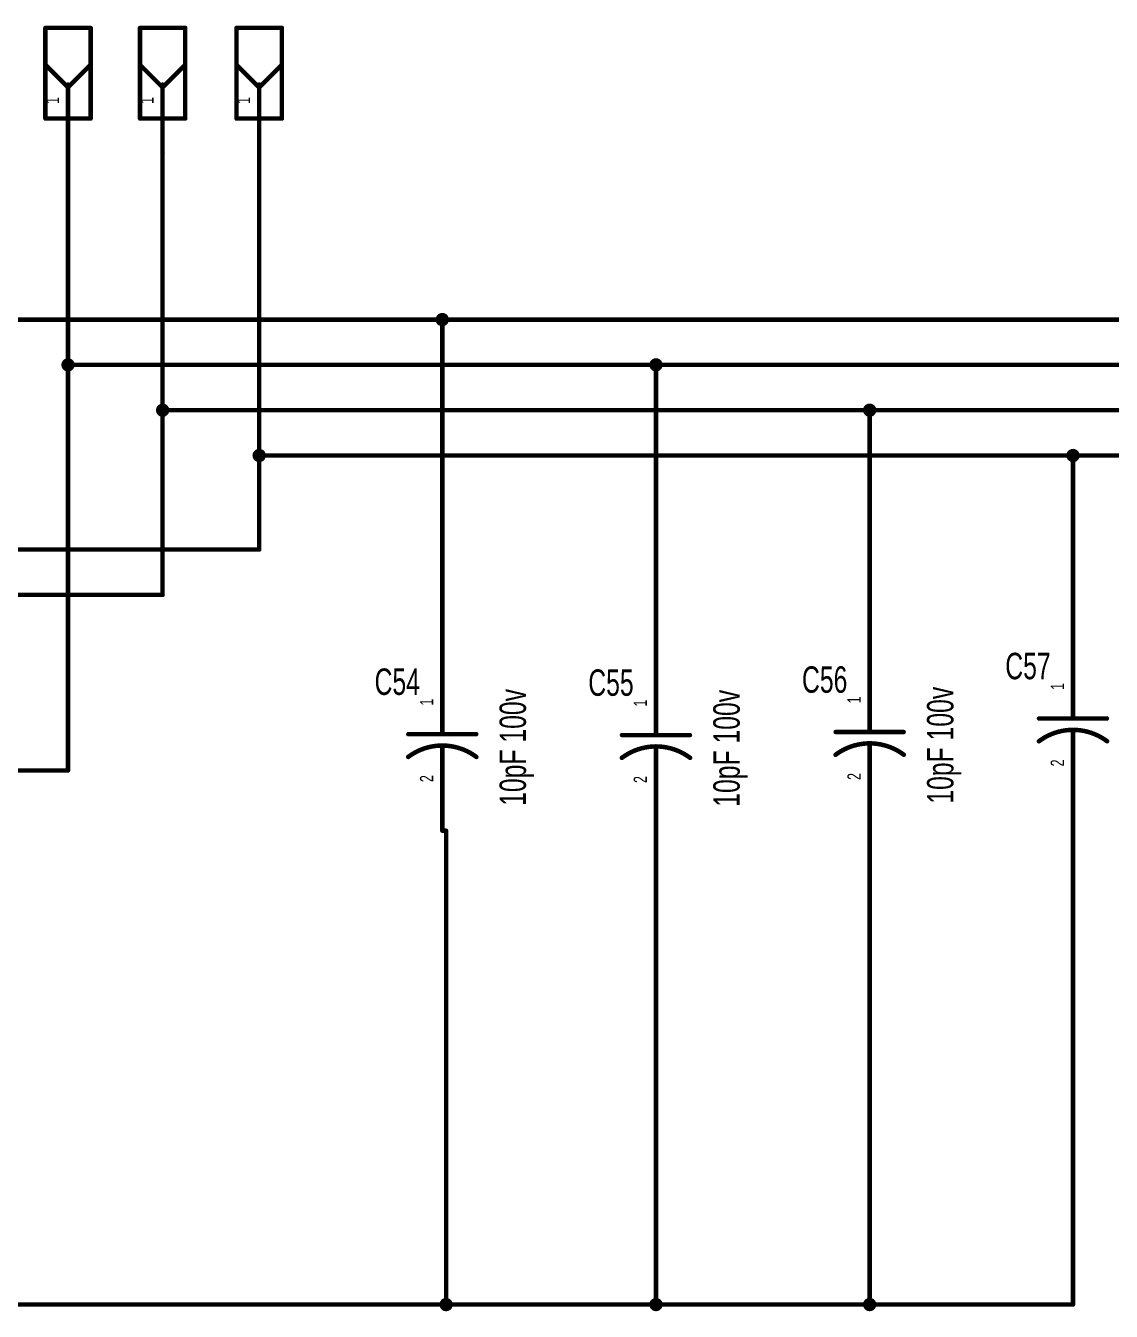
# Model space of a CAD drawing. Extents: x -2.4 to 9.1, y -2 to 6.1.
# Drawn here: x 4.362 to 6.758, y 0.344 to 3.182 of the extents above; entities that cross this region are included whole.
import ezdxf
from ezdxf.enums import TextEntityAlignment as Align

# ---------------------------------------------------------------- set-up
doc = ezdxf.new("R2010")
doc.units = 0
for name, color, linetype in [('Element', 253, 'CONTINUOUS'), ('Net', 50, 'CONTINUOUS'), ('Pin', 50, 'CONTINUOUS')]:
    doc.layers.add(name, color=color, linetype=linetype)

msp = doc.modelspace()

# ---------------------------------------------------------------- linework, layer by layer
at = {"layer": 'Element', "linetype": 'CONTINUOUS'}
for points, const_width in [([(4.4049, 3.1769), (4.5049, 3.1769)], 0.0098), ([(4.4049, 2.9769), (4.4049, 3.1769)], 0.0098), ([(4.5049, 3.1769), (4.5049, 2.9769)], 0.0098), ([(4.6137, 3.1769), (4.7137, 3.1769)], 0.0098), ([(4.6137, 2.9769), (4.6137, 3.1769)], 0.0098), ([(4.7137, 3.1769), (4.7137, 2.9769)], 0.0098), ([(4.8268, 3.1769), (4.9268, 3.1769)], 0.0098), ([(4.8268, 2.9769), (4.8268, 3.1769)], 0.0098), ([(4.9268, 3.1769), (4.9268, 2.9769)], 0.0098), ([(4.4049, 3.0956), (4.4549, 3.0456)], 0.0098), ([(4.5049, 3.0956), (4.4549, 3.0456)], 0.0098), ([(4.6137, 3.0956), (4.6637, 3.0456)], 0.0098), ([(4.7137, 3.0956), (4.6637, 3.0456)], 0.0098), ([(4.8268, 3.0956), (4.8768, 3.0456)], 0.0098), ([(4.9268, 3.0956), (4.8768, 3.0456)], 0.0098), ([(4.4549, 3.0519), (4.4549, 2.9769)], 0.0098), ([(4.6637, 3.0519), (4.6637, 2.9769)], 0.0098), ([(4.8768, 3.0519), (4.8768, 2.9769)], 0.0098), ([(4.5049, 2.9769), (4.4049, 2.9769)], 0.0098), ([(4.7137, 2.9769), (4.6137, 2.9769)], 0.0098), ([(4.9268, 2.9769), (4.8268, 2.9769)], 0.0098), ([(6.6731, 1.6897), (6.6731, 1.6527)], 0.0098), ([(5.281, 1.6551), (5.281, 1.6181)], 0.0098), ([(5.7526, 1.6531), (5.7526, 1.6161)], 0.0098), ([(6.2244, 1.6599), (6.2244, 1.6229)], 0.0098), ([(6.5981, 1.6527), (6.7481, 1.6527)], 0.0098), ([(5.206, 1.6181), (5.356, 1.6181)], 0.0098), ([(5.6776, 1.6161), (5.8276, 1.6161)], 0.0098), ([(6.1494, 1.6229), (6.2994, 1.6229)], 0.0098), ([(6.7483, 1.6025), (6.7417, 1.6072), (6.7348, 1.6114), (6.7277, 1.6151), (6.7203, 1.6184), (6.7127, 1.6212), (6.705, 1.6235), (6.6971, 1.6253), (6.6892, 1.6266), (6.6812, 1.6274), (6.6731, 1.6277), (6.665, 1.6274), (6.657, 1.6266), (6.649, 1.6253), (6.6412, 1.6235), (6.6334, 1.6212), (6.6259, 1.6184), (6.6185, 1.6151), (6.6113, 1.6114), (6.6045, 1.6071), (6.5979, 1.6025)], 0.01), ([(6.6731, 1.6277), (6.6731, 1.5897)], 0.0098), ([(5.3562, 1.5679), (5.3496, 1.5725), (5.3427, 1.5768), (5.3356, 1.5805), (5.3282, 1.5838), (5.3206, 1.5866), (5.3129, 1.5889), (5.305, 1.5907), (5.2971, 1.592), (5.289, 1.5928), (5.281, 1.5931), (5.2729, 1.5928), (5.2649, 1.592), (5.2569, 1.5907), (5.2491, 1.5889), (5.2413, 1.5866), (5.2338, 1.5838), (5.2264, 1.5805), (5.2192, 1.5767), (5.2124, 1.5725), (5.2058, 1.5679)], 0.01), ([(5.281, 1.5931), (5.281, 1.5551)], 0.0098), ([(5.8279, 1.5659), (5.8213, 1.5705), (5.8144, 1.5748), (5.8072, 1.5785), (5.7999, 1.5818), (5.7923, 1.5846), (5.7846, 1.5869), (5.7767, 1.5887), (5.7687, 1.59), (5.7607, 1.5908), (5.7526, 1.5911), (5.7446, 1.5908), (5.7365, 1.59), (5.7286, 1.5887), (5.7207, 1.5869), (5.713, 1.5846), (5.7054, 1.5818), (5.698, 1.5785), (5.6909, 1.5747), (5.684, 1.5705), (5.6774, 1.5659)], 0.01), ([(5.7526, 1.5911), (5.7526, 1.5531)], 0.0098), ([(6.2996, 1.5727), (6.293, 1.5773), (6.2861, 1.5816), (6.279, 1.5853), (6.2716, 1.5886), (6.264, 1.5914), (6.2563, 1.5937), (6.2484, 1.5955), (6.2405, 1.5968), (6.2324, 1.5976), (6.2244, 1.5979), (6.2163, 1.5976), (6.2083, 1.5968), (6.2003, 1.5955), (6.1924, 1.5937), (6.1847, 1.5914), (6.1771, 1.5886), (6.1698, 1.5853), (6.1626, 1.5815), (6.1557, 1.5773), (6.1491, 1.5727)], 0.01), ([(6.2244, 1.5979), (6.2244, 1.5599)], 0.0098)]:
    msp.add_lwpolyline(points, dxfattribs=dict(at, const_width=const_width))
for points, const_width in [([(4.4025, 3.1769, 1), (4.4074, 3.1769, 1), (4.4025, 3.1769, 1)], 0.0049), ([(4.4025, 3.1769, 1), (4.4074, 3.1769, 1), (4.4025, 3.1769, 1)], 0.0049), ([(4.5025, 3.1769, 1), (4.5074, 3.1769, 1), (4.5025, 3.1769, 1)], 0.0049), ([(4.5025, 3.1769, 1), (4.5074, 3.1769, 1), (4.5025, 3.1769, 1)], 0.0049), ([(4.6113, 3.1769, 1), (4.6162, 3.1769, 1), (4.6113, 3.1769, 1)], 0.0049), ([(4.6113, 3.1769, 1), (4.6162, 3.1769, 1), (4.6113, 3.1769, 1)], 0.0049), ([(4.7113, 3.1769, 1), (4.7162, 3.1769, 1), (4.7113, 3.1769, 1)], 0.0049), ([(4.7113, 3.1769, 1), (4.7162, 3.1769, 1), (4.7113, 3.1769, 1)], 0.0049), ([(4.8244, 3.1769, 1), (4.8293, 3.1769, 1), (4.8244, 3.1769, 1)], 0.0049), ([(4.8244, 3.1769, 1), (4.8293, 3.1769, 1), (4.8244, 3.1769, 1)], 0.0049), ([(4.9244, 3.1769, 1), (4.9293, 3.1769, 1), (4.9244, 3.1769, 1)], 0.0049), ([(4.9244, 3.1769, 1), (4.9293, 3.1769, 1), (4.9244, 3.1769, 1)], 0.0049), ([(4.4025, 3.0956, 1), (4.4074, 3.0956, 1), (4.4025, 3.0956, 1)], 0.0049), ([(4.5025, 3.0956, 1), (4.5074, 3.0956, 1), (4.5025, 3.0956, 1)], 0.0049), ([(4.6113, 3.0956, 1), (4.6162, 3.0956, 1), (4.6113, 3.0956, 1)], 0.0049), ([(4.7113, 3.0956, 1), (4.7162, 3.0956, 1), (4.7113, 3.0956, 1)], 0.0049), ([(4.8244, 3.0956, 1), (4.8293, 3.0956, 1), (4.8244, 3.0956, 1)], 0.0049), ([(4.9244, 3.0956, 1), (4.9293, 3.0956, 1), (4.9244, 3.0956, 1)], 0.0049), ([(4.4525, 3.0519, 1), (4.4574, 3.0519, 1), (4.4525, 3.0519, 1)], 0.0049), ([(4.4525, 3.0456, 1), (4.4574, 3.0456, 1), (4.4525, 3.0456, 1)], 0.0049), ([(4.4525, 3.0456, 1), (4.4574, 3.0456, 1), (4.4525, 3.0456, 1)], 0.0049), ([(4.6613, 3.0519, 1), (4.6662, 3.0519, 1), (4.6613, 3.0519, 1)], 0.0049), ([(4.6613, 3.0456, 1), (4.6662, 3.0456, 1), (4.6613, 3.0456, 1)], 0.0049), ([(4.6613, 3.0456, 1), (4.6662, 3.0456, 1), (4.6613, 3.0456, 1)], 0.0049), ([(4.8744, 3.0519, 1), (4.8793, 3.0519, 1), (4.8744, 3.0519, 1)], 0.0049), ([(4.8744, 3.0456, 1), (4.8793, 3.0456, 1), (4.8744, 3.0456, 1)], 0.0049), ([(4.8744, 3.0456, 1), (4.8793, 3.0456, 1), (4.8744, 3.0456, 1)], 0.0049), ([(4.4025, 2.9769, 1), (4.4074, 2.9769, 1), (4.4025, 2.9769, 1)], 0.0049), ([(4.4025, 2.9769, 1), (4.4074, 2.9769, 1), (4.4025, 2.9769, 1)], 0.0049), ([(4.4525, 2.9769, 1), (4.4574, 2.9769, 1), (4.4525, 2.9769, 1)], 0.0049), ([(4.5025, 2.9769, 1), (4.5074, 2.9769, 1), (4.5025, 2.9769, 1)], 0.0049), ([(4.5025, 2.9769, 1), (4.5074, 2.9769, 1), (4.5025, 2.9769, 1)], 0.0049), ([(4.6113, 2.9769, 1), (4.6162, 2.9769, 1), (4.6113, 2.9769, 1)], 0.0049), ([(4.6113, 2.9769, 1), (4.6162, 2.9769, 1), (4.6113, 2.9769, 1)], 0.0049), ([(4.6613, 2.9769, 1), (4.6662, 2.9769, 1), (4.6613, 2.9769, 1)], 0.0049), ([(4.7113, 2.9769, 1), (4.7162, 2.9769, 1), (4.7113, 2.9769, 1)], 0.0049), ([(4.7113, 2.9769, 1), (4.7162, 2.9769, 1), (4.7113, 2.9769, 1)], 0.0049), ([(4.8244, 2.9769, 1), (4.8293, 2.9769, 1), (4.8244, 2.9769, 1)], 0.0049), ([(4.8244, 2.9769, 1), (4.8293, 2.9769, 1), (4.8244, 2.9769, 1)], 0.0049), ([(4.8744, 2.9769, 1), (4.8793, 2.9769, 1), (4.8744, 2.9769, 1)], 0.0049), ([(4.9244, 2.9769, 1), (4.9293, 2.9769, 1), (4.9244, 2.9769, 1)], 0.0049), ([(4.9244, 2.9769, 1), (4.9293, 2.9769, 1), (4.9244, 2.9769, 1)], 0.0049), ([(6.6706, 1.6897, 1), (6.6755, 1.6897, 1), (6.6706, 1.6897, 1)], 0.0049), ([(5.2785, 1.6551, 1), (5.2834, 1.6551, 1), (5.2785, 1.6551, 1)], 0.0049), ([(5.7502, 1.6531, 1), (5.7551, 1.6531, 1), (5.7502, 1.6531, 1)], 0.0049), ([(6.2219, 1.6599, 1), (6.2268, 1.6599, 1), (6.2219, 1.6599, 1)], 0.0049), ([(6.5956, 1.6527, 1), (6.6005, 1.6527, 1), (6.5956, 1.6527, 1)], 0.0049), ([(6.6706, 1.6527, 1), (6.6755, 1.6527, 1), (6.6706, 1.6527, 1)], 0.0049), ([(6.7456, 1.6527, 1), (6.7505, 1.6527, 1), (6.7456, 1.6527, 1)], 0.0049), ([(5.2035, 1.6181, 1), (5.2084, 1.6181, 1), (5.2035, 1.6181, 1)], 0.0049), ([(5.2785, 1.6181, 1), (5.2834, 1.6181, 1), (5.2785, 1.6181, 1)], 0.0049), ([(5.3535, 1.6181, 1), (5.3584, 1.6181, 1), (5.3535, 1.6181, 1)], 0.0049), ([(5.6752, 1.6161, 1), (5.6801, 1.6161, 1), (5.6752, 1.6161, 1)], 0.0049), ([(5.7502, 1.6161, 1), (5.7551, 1.6161, 1), (5.7502, 1.6161, 1)], 0.0049), ([(5.8252, 1.6161, 1), (5.8301, 1.6161, 1), (5.8252, 1.6161, 1)], 0.0049), ([(6.1469, 1.6229, 1), (6.1518, 1.6229, 1), (6.1469, 1.6229, 1)], 0.0049), ([(6.2219, 1.6229, 1), (6.2268, 1.6229, 1), (6.2219, 1.6229, 1)], 0.0049), ([(6.2969, 1.6229, 1), (6.3018, 1.6229, 1), (6.2969, 1.6229, 1)], 0.0049), ([(6.6706, 1.6277, 1), (6.6755, 1.6277, 1), (6.6706, 1.6277, 1)], 0.0049), ([(5.2785, 1.5931, 1), (5.2834, 1.5931, 1), (5.2785, 1.5931, 1)], 0.0049), ([(5.7502, 1.5911, 1), (5.7551, 1.5911, 1), (5.7502, 1.5911, 1)], 0.0049), ([(6.2219, 1.5979, 1), (6.2268, 1.5979, 1), (6.2219, 1.5979, 1)], 0.0049), ([(6.5954, 1.6025, 1), (6.6004, 1.6025, 1), (6.5954, 1.6025, 1)], 0.005), ([(6.6706, 1.5897, 1), (6.6755, 1.5897, 1), (6.6706, 1.5897, 1)], 0.0049), ([(6.7458, 1.6025, 1), (6.7508, 1.6025, 1), (6.7458, 1.6025, 1)], 0.005), ([(5.2033, 1.5679, 1), (5.2083, 1.5679, 1), (5.2033, 1.5679, 1)], 0.005), ([(5.3537, 1.5679, 1), (5.3587, 1.5679, 1), (5.3537, 1.5679, 1)], 0.005), ([(5.6749, 1.5659, 1), (5.6799, 1.5659, 1), (5.6749, 1.5659, 1)], 0.005), ([(5.8254, 1.5659, 1), (5.8304, 1.5659, 1), (5.8254, 1.5659, 1)], 0.005), ([(6.1466, 1.5727, 1), (6.1516, 1.5727, 1), (6.1466, 1.5727, 1)], 0.005), ([(6.2219, 1.5599, 1), (6.2268, 1.5599, 1), (6.2219, 1.5599, 1)], 0.0049), ([(6.2971, 1.5727, 1), (6.3021, 1.5727, 1), (6.2971, 1.5727, 1)], 0.005), ([(5.2785, 1.5551, 1), (5.2834, 1.5551, 1), (5.2785, 1.5551, 1)], 0.0049), ([(5.7502, 1.5531, 1), (5.7551, 1.5531, 1), (5.7502, 1.5531, 1)], 0.0049)]:
    msp.add_lwpolyline(points, format="xyb", dxfattribs=dict(at, const_width=const_width))
at = {"layer": 'Net', "linetype": 'CONTINUOUS', "const_width": 0.0098}
for points in [[(4.4549, 2.9019), (4.4549, 1.538)], [(4.6637, 2.9019), (4.6637, 1.9255)], [(4.8768, 2.9019), (4.8768, 2.0255)], [(6.8329, 2.5331), (4.2682, 2.5331)], [(5.2711, 2.5331), (5.2716, 2.5301), (5.273, 2.5273), (5.2752, 2.5252), (5.2779, 2.5238), (5.281, 2.5233), (5.284, 2.5238), (5.2868, 2.5252), (5.2889, 2.5273), (5.2903, 2.5301), (5.2908, 2.5331), (5.2903, 2.5362), (5.2889, 2.5389), (5.2868, 2.5411), (5.284, 2.5425), (5.281, 2.543), (5.2779, 2.5425), (5.2752, 2.5411), (5.273, 2.5389), (5.2716, 2.5362), (5.2711, 2.5331)], [(5.281, 1.8051), (5.281, 2.5331)], [(4.4451, 2.4331), (4.4456, 2.4301), (4.447, 2.4273), (4.4491, 2.4252), (4.4519, 2.4238), (4.4549, 2.4233), (4.458, 2.4238), (4.4607, 2.4252), (4.4629, 2.4273), (4.4643, 2.4301), (4.4648, 2.4331), (4.4643, 2.4362), (4.4629, 2.4389), (4.4607, 2.4411), (4.458, 2.4425), (4.4549, 2.443), (4.4519, 2.4425), (4.4491, 2.4411), (4.447, 2.4389), (4.4456, 2.4362), (4.4451, 2.4331)], [(5.7428, 2.4331), (5.7433, 2.4301), (5.7447, 2.4273), (5.7469, 2.4252), (5.7496, 2.4238), (5.7526, 2.4233), (5.7557, 2.4238), (5.7584, 2.4252), (5.7606, 2.4273), (5.762, 2.4301), (5.7625, 2.4331), (5.762, 2.4362), (5.7606, 2.4389), (5.7584, 2.4411), (5.7557, 2.4425), (5.7526, 2.443), (5.7496, 2.4425), (5.7469, 2.4411), (5.7447, 2.4389), (5.7433, 2.4362), (5.7428, 2.4331)], [(6.8333, 2.4331), (4.4549, 2.4331)], [(5.7526, 1.8031), (5.7526, 2.4331)], [(4.6539, 2.3331), (4.6544, 2.3301), (4.6558, 2.3273), (4.658, 2.3252), (4.6607, 2.3238), (4.6637, 2.3233), (4.6668, 2.3238), (4.6695, 2.3252), (4.6717, 2.3273), (4.6731, 2.3301), (4.6736, 2.3331), (4.6731, 2.3362), (4.6717, 2.3389), (4.6695, 2.3411), (4.6668, 2.3425), (4.6637, 2.343), (4.6607, 2.3425), (4.658, 2.3411), (4.6558, 2.3389), (4.6544, 2.3362), (4.6539, 2.3331)], [(6.8331, 2.3331), (4.6637, 2.3331)], [(6.2145, 2.3331), (6.215, 2.3301), (6.2164, 2.3273), (6.2186, 2.3252), (6.2213, 2.3238), (6.2244, 2.3233), (6.2274, 2.3238), (6.2302, 2.3252), (6.2323, 2.3273), (6.2337, 2.3301), (6.2342, 2.3331), (6.2337, 2.3362), (6.2323, 2.3389), (6.2302, 2.3411), (6.2274, 2.3425), (6.2244, 2.343), (6.2213, 2.3425), (6.2186, 2.3411), (6.2164, 2.3389), (6.215, 2.3362), (6.2145, 2.3331)], [(6.2244, 1.8099), (6.2244, 2.3331)], [(4.867, 2.2331), (4.8675, 2.2301), (4.8689, 2.2273), (4.8711, 2.2252), (4.8738, 2.2238), (4.8768, 2.2233), (4.8799, 2.2238), (4.8826, 2.2252), (4.8848, 2.2273), (4.8862, 2.2301), (4.8867, 2.2331), (4.8862, 2.2362), (4.8848, 2.2389), (4.8826, 2.2411), (4.8799, 2.2425), (4.8768, 2.243), (4.8738, 2.2425), (4.8711, 2.2411), (4.8689, 2.2389), (4.8675, 2.2362), (4.867, 2.2331)], [(6.6632, 2.2331), (6.6637, 2.2301), (6.6651, 2.2273), (6.6673, 2.2252), (6.67, 2.2238), (6.6731, 2.2233), (6.6761, 2.2238), (6.6789, 2.2252), (6.681, 2.2273), (6.6824, 2.2301), (6.6829, 2.2331), (6.6824, 2.2362), (6.681, 2.2389), (6.6789, 2.2411), (6.6761, 2.2425), (6.6731, 2.243), (6.67, 2.2425), (6.6673, 2.2411), (6.6651, 2.2389), (6.6637, 2.2362), (6.6632, 2.2331)], [(6.8329, 2.2331), (4.8768, 2.2331)], [(6.6731, 1.8397), (6.6731, 2.2331)], [(4.8768, 2.0255), (3.1606, 2.0255)], [(4.6637, 1.9255), (3.1606, 1.9255)], [(4.4549, 1.538), (3.1606, 1.538)], [(6.6731, 0.3591), (6.6731, 1.4397)], [(5.281, 1.4051), (5.2894, 1.4051)], [(5.2894, 1.4051), (5.2894, 0.3591)], [(5.7526, 1.4031), (5.7526, 0.3591)], [(6.2244, 1.4099), (6.2244, 0.3591)], [(5.2796, 0.3591), (5.2801, 0.3561), (5.2815, 0.3533), (5.2836, 0.3512), (5.2864, 0.3498), (5.2894, 0.3493), (5.2925, 0.3498), (5.2952, 0.3512), (5.2974, 0.3533), (5.2988, 0.3561), (5.2993, 0.3591), (5.2988, 0.3622), (5.2974, 0.3649), (5.2952, 0.3671), (5.2925, 0.3685), (5.2894, 0.369), (5.2864, 0.3685), (5.2836, 0.3671), (5.2815, 0.3649), (5.2801, 0.3622), (5.2796, 0.3591)], [(5.7428, 0.3591), (5.7433, 0.3561), (5.7447, 0.3533), (5.7469, 0.3512), (5.7496, 0.3498), (5.7526, 0.3493), (5.7557, 0.3498), (5.7584, 0.3512), (5.7606, 0.3533), (5.762, 0.3561), (5.7625, 0.3591), (5.762, 0.3622), (5.7606, 0.3649), (5.7584, 0.3671), (5.7557, 0.3685), (5.7526, 0.369), (5.7496, 0.3685), (5.7469, 0.3671), (5.7447, 0.3649), (5.7433, 0.3622), (5.7428, 0.3591)], [(6.2145, 0.3591), (6.215, 0.3561), (6.2164, 0.3533), (6.2186, 0.3512), (6.2213, 0.3498), (6.2244, 0.3493), (6.2274, 0.3498), (6.2302, 0.3512), (6.2323, 0.3533), (6.2337, 0.3561), (6.2342, 0.3591), (6.2337, 0.3622), (6.2323, 0.3649), (6.2302, 0.3671), (6.2274, 0.3685), (6.2244, 0.369), (6.2213, 0.3685), (6.2186, 0.3671), (6.2164, 0.3649), (6.215, 0.3622), (6.2145, 0.3591)], [(3.6236, 0.3591), (6.6731, 0.3591)]]:
    msp.add_lwpolyline(points, dxfattribs=at)
at = {"layer": 'Net', "linetype": 'CONTINUOUS', "const_width": 0.0049}
for points in [[(4.4525, 2.9019, 1), (4.4574, 2.9019, 1), (4.4525, 2.9019, 1)], [(4.6613, 2.9019, 1), (4.6662, 2.9019, 1), (4.6613, 2.9019, 1)], [(4.8744, 2.9019, 1), (4.8793, 2.9019, 1), (4.8744, 2.9019, 1)], [(5.2687, 2.5331, 1), (5.2736, 2.5331, 1), (5.2687, 2.5331, 1)], [(5.2785, 2.5331, 1), (5.2834, 2.5331, 1), (5.2785, 2.5331, 1)], [(4.4426, 2.4331, 1), (4.4475, 2.4331, 1), (4.4426, 2.4331, 1)], [(4.4525, 2.4331, 1), (4.4574, 2.4331, 1), (4.4525, 2.4331, 1)], [(5.7403, 2.4331, 1), (5.7453, 2.4331, 1), (5.7403, 2.4331, 1)], [(5.7502, 2.4331, 1), (5.7551, 2.4331, 1), (5.7502, 2.4331, 1)], [(4.6514, 2.3331, 1), (4.6564, 2.3331, 1), (4.6514, 2.3331, 1)], [(4.6613, 2.3331, 1), (4.6662, 2.3331, 1), (4.6613, 2.3331, 1)], [(6.2121, 2.3331, 1), (6.217, 2.3331, 1), (6.2121, 2.3331, 1)], [(6.2219, 2.3331, 1), (6.2268, 2.3331, 1), (6.2219, 2.3331, 1)], [(4.8645, 2.2331, 1), (4.8695, 2.2331, 1), (4.8645, 2.2331, 1)], [(4.8744, 2.2331, 1), (4.8793, 2.2331, 1), (4.8744, 2.2331, 1)], [(6.6608, 2.2331, 1), (6.6657, 2.2331, 1), (6.6608, 2.2331, 1)], [(6.6706, 2.2331, 1), (6.6755, 2.2331, 1), (6.6706, 2.2331, 1)], [(4.8744, 2.0255, 1), (4.8793, 2.0255, 1), (4.8744, 2.0255, 1)], [(4.8744, 2.0255, 1), (4.8793, 2.0255, 1), (4.8744, 2.0255, 1)], [(4.6613, 1.9255, 1), (4.6662, 1.9255, 1), (4.6613, 1.9255, 1)], [(4.6613, 1.9255, 1), (4.6662, 1.9255, 1), (4.6613, 1.9255, 1)], [(6.6706, 1.8397, 1), (6.6755, 1.8397, 1), (6.6706, 1.8397, 1)], [(5.2785, 1.8051, 1), (5.2834, 1.8051, 1), (5.2785, 1.8051, 1)], [(5.7502, 1.8031, 1), (5.7551, 1.8031, 1), (5.7502, 1.8031, 1)], [(6.2219, 1.8099, 1), (6.2268, 1.8099, 1), (6.2219, 1.8099, 1)], [(4.4525, 1.538, 1), (4.4574, 1.538, 1), (4.4525, 1.538, 1)], [(4.4525, 1.538, 1), (4.4574, 1.538, 1), (4.4525, 1.538, 1)], [(6.6706, 1.4397, 1), (6.6755, 1.4397, 1), (6.6706, 1.4397, 1)], [(5.2785, 1.4051, 1), (5.2834, 1.4051, 1), (5.2785, 1.4051, 1)], [(5.287, 1.4051, 1), (5.2919, 1.4051, 1), (5.287, 1.4051, 1)], [(5.287, 1.4051, 1), (5.2919, 1.4051, 1), (5.287, 1.4051, 1)], [(5.7502, 1.4031, 1), (5.7551, 1.4031, 1), (5.7502, 1.4031, 1)], [(6.2219, 1.4099, 1), (6.2268, 1.4099, 1), (6.2219, 1.4099, 1)], [(5.2771, 0.3591, 1), (5.282, 0.3591, 1), (5.2771, 0.3591, 1)], [(5.287, 0.3591, 1), (5.2919, 0.3591, 1), (5.287, 0.3591, 1)], [(5.7403, 0.3591, 1), (5.7453, 0.3591, 1), (5.7403, 0.3591, 1)], [(5.7502, 0.3591, 1), (5.7551, 0.3591, 1), (5.7502, 0.3591, 1)], [(6.2121, 0.3591, 1), (6.217, 0.3591, 1), (6.2121, 0.3591, 1)], [(6.2219, 0.3591, 1), (6.2268, 0.3591, 1), (6.2219, 0.3591, 1)], [(6.6706, 0.3591, 1), (6.6755, 0.3591, 1), (6.6706, 0.3591, 1)], [(6.6706, 0.3591, 1), (6.6755, 0.3591, 1), (6.6706, 0.3591, 1)]]:
    msp.add_lwpolyline(points, format="xyb", dxfattribs=at)
at = {"layer": 'Pin', "linetype": 'CONTINUOUS', "const_width": 0.0098}
for points in [[(4.4549, 3.0519), (4.4549, 2.9019)], [(4.6637, 3.0519), (4.6637, 2.9019)], [(4.8768, 3.0519), (4.8768, 2.9019)], [(6.6731, 1.6897), (6.6731, 1.8397)], [(5.281, 1.6551), (5.281, 1.8051)], [(5.7526, 1.6531), (5.7526, 1.8031)], [(6.2244, 1.6599), (6.2244, 1.8099)], [(6.6731, 1.5897), (6.6731, 1.4397)], [(6.2244, 1.5599), (6.2244, 1.4099)], [(5.281, 1.5551), (5.281, 1.4051)], [(5.7526, 1.5531), (5.7526, 1.4031)]]:
    msp.add_lwpolyline(points, dxfattribs=at)
at = {"layer": 'Pin', "linetype": 'CONTINUOUS', "const_width": 0.0049}
for points in [[(4.4525, 3.0519, 1), (4.4574, 3.0519, 1), (4.4525, 3.0519, 1)], [(4.6613, 3.0519, 1), (4.6662, 3.0519, 1), (4.6613, 3.0519, 1)], [(4.8744, 3.0519, 1), (4.8793, 3.0519, 1), (4.8744, 3.0519, 1)], [(4.4525, 2.9019, 1), (4.4574, 2.9019, 1), (4.4525, 2.9019, 1)], [(4.6613, 2.9019, 1), (4.6662, 2.9019, 1), (4.6613, 2.9019, 1)], [(4.8744, 2.9019, 1), (4.8793, 2.9019, 1), (4.8744, 2.9019, 1)], [(6.6706, 1.8397, 1), (6.6755, 1.8397, 1), (6.6706, 1.8397, 1)], [(5.2785, 1.8051, 1), (5.2834, 1.8051, 1), (5.2785, 1.8051, 1)], [(5.7502, 1.8031, 1), (5.7551, 1.8031, 1), (5.7502, 1.8031, 1)], [(6.2219, 1.8099, 1), (6.2268, 1.8099, 1), (6.2219, 1.8099, 1)], [(6.6706, 1.6897, 1), (6.6755, 1.6897, 1), (6.6706, 1.6897, 1)], [(5.2785, 1.6551, 1), (5.2834, 1.6551, 1), (5.2785, 1.6551, 1)], [(5.7502, 1.6531, 1), (5.7551, 1.6531, 1), (5.7502, 1.6531, 1)], [(6.2219, 1.6599, 1), (6.2268, 1.6599, 1), (6.2219, 1.6599, 1)], [(6.6706, 1.5897, 1), (6.6755, 1.5897, 1), (6.6706, 1.5897, 1)], [(6.2219, 1.5599, 1), (6.2268, 1.5599, 1), (6.2219, 1.5599, 1)], [(5.2785, 1.5551, 1), (5.2834, 1.5551, 1), (5.2785, 1.5551, 1)], [(5.7502, 1.5531, 1), (5.7551, 1.5531, 1), (5.7502, 1.5531, 1)], [(6.6706, 1.4397, 1), (6.6755, 1.4397, 1), (6.6706, 1.4397, 1)], [(5.2785, 1.4051, 1), (5.2834, 1.4051, 1), (5.2785, 1.4051, 1)], [(5.7502, 1.4031, 1), (5.7551, 1.4031, 1), (5.7502, 1.4031, 1)], [(6.2219, 1.4099, 1), (6.2268, 1.4099, 1), (6.2219, 1.4099, 1)]]:
    msp.add_lwpolyline(points, format="xyb", dxfattribs=at)

# ---------------------------------------------------------------- texts
at = {"layer": 'Element', "width": 0.7}
for s, p in [('C57', (6.5737, 1.7219)), ('C54', (5.1816, 1.6873)), ('C55', (5.6533, 1.6853)), ('C56', (6.125, 1.6921))]:
    msp.add_text(s, height=0.0583, dxfattribs=at).set_placement(p, align=Align.BOTTOM_CENTER)
for p in [(5.4832, 1.5889), (5.9549, 1.5869), (6.4266, 1.5937)]:
    msp.add_text('10pF 100v', height=0.0583, rotation=90, dxfattribs=at).set_placement(p, align=Align.BOTTOM_CENTER)
at = {"layer": 'Pin', "width": 0.7}
for s, p in [('1', (4.4057, 3.0092)), ('1', (4.6145, 3.0092)), ('1', (4.8276, 3.0092)), ('1', (6.6239, 1.7159)), ('1', (5.2318, 1.6813)), ('1', (5.7034, 1.6793)), ('1', (6.1752, 1.6861)), ('2', (6.6239, 1.547)), ('2', (5.2318, 1.5124)), ('2', (5.7034, 1.5104)), ('2', (6.1752, 1.5172))]:
    msp.add_text(s, height=0.0292, rotation=90, dxfattribs=at).set_placement(p, align=Align.TOP_LEFT)

doc.saveas('drawing.dxf')
